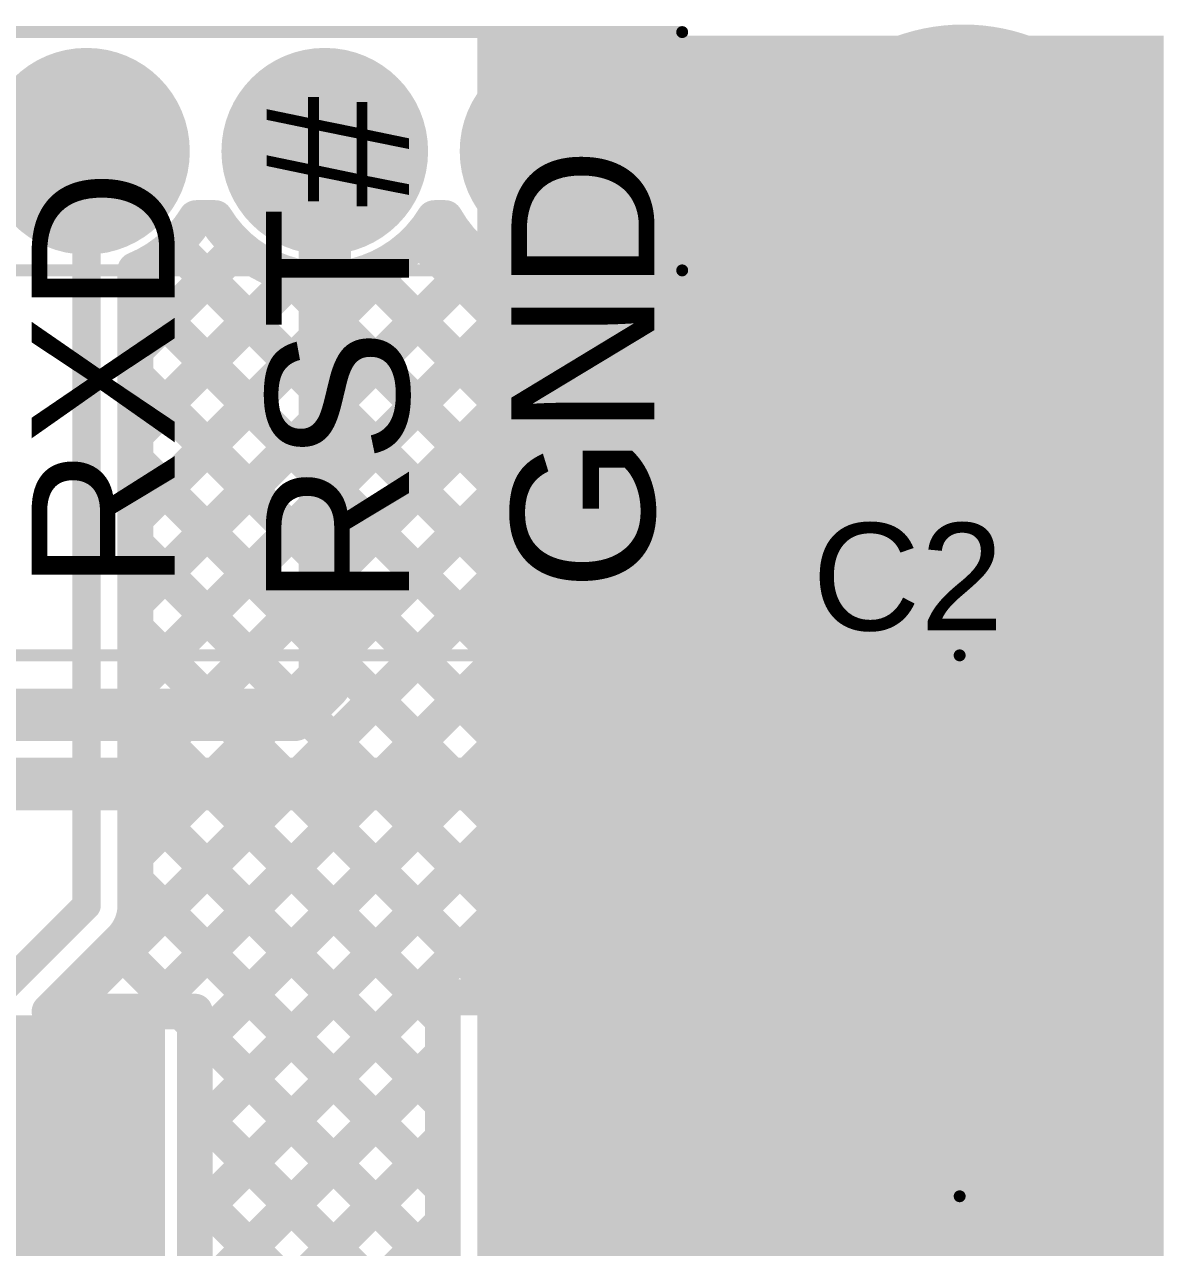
# Model space of a CAD drawing. Header units: millimetres. Extents: x -0.2 to 1.92, y -0.23 to 1.32.
# Drawn here: x 1.433 to 1.911, y 0.797 to 1.311 of the extents above; entities that cross this region are included whole.
import ezdxf

# ---------------------------------------------------------------- set-up
doc = ezdxf.new("R2010")
doc.units = ezdxf.units.MM
doc.header["$MEASUREMENT"] = 0
for name, color, linetype in [('BottomLayer', 5, 'Continuous'), ('BottomSolder', 6, 'Continuous'), ('MultiLayer', 9, 'Continuous'), ('PadHoleLayer', 156, 'Continuous'), ('TopLayer', 1, 'Continuous'), ('TopOverlay', 2, 'Continuous'), ('TopPaste', 8, 'Continuous'), ('TopSolder', 216, 'Continuous'), ('ViaHoleLayer', 16, 'Continuous')]:
    doc.layers.add(name, color=color, linetype=linetype)
doc.styles.add('Arial', font='', dxfattribs={"height": 0.2})
doc.styles.get('Arial').set_extended_font_data('Arial')

# ---------------------------------------------------------------- blocks, each defined once
blk = doc.blocks.new('VT1H471MI135000CE0_6')
at = {"layer": 'TopLayer'}
for points in [[(-0.32461, 0.03445), (-0.08051, 0.03445), (-0.08051, -0.03445), (-0.32461, -0.03445)], [(0.08051, 0.03445), (0.32461, 0.03445), (0.32461, -0.03445), (0.08051, -0.03445)]]:
    blk.add_hatch(color=1, dxfattribs=at).paths.add_polyline_path(points)
at = {"layer": 'TopPaste'}
for points in [[(-0.32461, 0.03445), (-0.08051, 0.03445), (-0.08051, -0.03445), (-0.32461, -0.03445)], [(0.08051, 0.03445), (0.32461, 0.03445), (0.32461, -0.03445), (0.08051, -0.03445)]]:
    blk.add_hatch(color=8, dxfattribs=at).paths.add_polyline_path(points)
at = {"layer": 'TopSolder'}
for points in [[(-0.32861, 0.03845), (-0.07651, 0.03845), (-0.07651, -0.03845), (-0.32861, -0.03845)], [(0.07651, 0.03845), (0.32861, 0.03845), (0.32861, -0.03845), (0.07651, -0.03845)]]:
    blk.add_hatch(color=216, dxfattribs=at).paths.add_polyline_path(points)
at = {"layer": 'TopOverlay'}
for points, const_width in [([(-0.13578, 0.27), (0.269, 0.27)], 0.005), ([(0.269, 0.043), (0.269, 0.27)], 0.005), ([(0.28422, 0.057), (0.34422, 0.057)], 0.01)]:
    blk.add_lwpolyline(points, dxfattribs=dict(at, const_width=const_width))
for points, const_width in [([(0.26775, 0.27, 1), (0.27025, 0.27, 1)], 0.0025), ([(0.26775, 0.27, 1), (0.27025, 0.27, 1)], 0.0025), ([(0.28172, 0.057, 1), (0.28672, 0.057, 1)], 0.005), ([(0.34172, 0.057, 1), (0.34672, 0.057, 1)], 0.005), ([(0.26775, 0.043, 1), (0.27025, 0.043, 1)], 0.0025)]:
    blk.add_lwpolyline(points, format="xyb", close=True, dxfattribs=dict(at, const_width=const_width))
blk = doc.blocks.new('HDR1X5_42')
at = {"layer": 'BottomLayer'}
blk.add_hatch(color=5, dxfattribs=at).paths.add_polyline_path([(-0.23937, 0.03937), (-0.16063, 0.03937), (-0.16063, -0.03937), (-0.23937, -0.03937)])
h = blk.add_hatch(color=5, dxfattribs=at)
edge = h.paths.add_edge_path()
edge.add_arc((-0.1, 0), 0.03937, 0, 360)
h = blk.add_hatch(color=5, dxfattribs=at)
edge = h.paths.add_edge_path()
edge.add_arc((0, 0), 0.03937, 0, 360)
h = blk.add_hatch(color=5, dxfattribs=at)
edge = h.paths.add_edge_path()
edge.add_arc((0.1, 0), 0.03937, 0, 360)
h = blk.add_hatch(color=5, dxfattribs=at)
edge = h.paths.add_edge_path()
edge.add_arc((0.2, 0), 0.03937, 0, 360)
at = {"layer": 'BottomSolder'}
blk.add_hatch(color=6, dxfattribs=at).paths.add_polyline_path([(-0.24337, 0.04337), (-0.15663, 0.04337), (-0.15663, -0.04337), (-0.24337, -0.04337)])
h = blk.add_hatch(color=6, dxfattribs=at)
edge = h.paths.add_edge_path()
edge.add_arc((-0.1, 0), 0.04337, 0, 360)
h = blk.add_hatch(color=6, dxfattribs=at)
edge = h.paths.add_edge_path()
edge.add_arc((0, 0), 0.04337, 0, 360)
h = blk.add_hatch(color=6, dxfattribs=at)
edge = h.paths.add_edge_path()
edge.add_arc((0.1, 0), 0.04337, 0, 360)
h = blk.add_hatch(color=6, dxfattribs=at)
edge = h.paths.add_edge_path()
edge.add_arc((0.2, 0), 0.04337, 0, 360)
at = {"layer": 'MultiLayer'}
blk.add_hatch(color=9, dxfattribs=at).paths.add_polyline_path([(-0.23937, 0.03937), (-0.16063, 0.03937), (-0.16063, -0.03937), (-0.23937, -0.03937)])
h = blk.add_hatch(color=9, dxfattribs=at)
edge = h.paths.add_edge_path()
edge.add_arc((-0.1, 0), 0.03937, 0, 360)
h = blk.add_hatch(color=9, dxfattribs=at)
edge = h.paths.add_edge_path()
edge.add_arc((0, 0), 0.03937, 0, 360)
h = blk.add_hatch(color=9, dxfattribs=at)
edge = h.paths.add_edge_path()
edge.add_arc((0.1, 0), 0.03937, 0, 360)
h = blk.add_hatch(color=9, dxfattribs=at)
edge = h.paths.add_edge_path()
edge.add_arc((0.2, 0), 0.03937, 0, 360)
at = {"layer": 'PadHoleLayer'}
h = blk.add_hatch(color=156, dxfattribs=at)
edge = h.paths.add_edge_path()
edge.add_arc((-0.2, 0), 0.02008, 0, 360)
h = blk.add_hatch(color=156, dxfattribs=at)
edge = h.paths.add_edge_path()
edge.add_arc((-0.1, 0), 0.02008, 0, 360)
h = blk.add_hatch(color=156, dxfattribs=at)
edge = h.paths.add_edge_path()
edge.add_arc((0, 0), 0.02008, 0, 360)
h = blk.add_hatch(color=156, dxfattribs=at)
edge = h.paths.add_edge_path()
edge.add_arc((0.1, 0), 0.02008, 0, 360)
h = blk.add_hatch(color=156, dxfattribs=at)
edge = h.paths.add_edge_path()
edge.add_arc((0.2, 0), 0.02008, 0, 360)
at = {"layer": 'TopLayer'}
blk.add_hatch(color=1, dxfattribs=at).paths.add_polyline_path([(-0.23937, 0.03937), (-0.16063, 0.03937), (-0.16063, -0.03937), (-0.23937, -0.03937)])
h = blk.add_hatch(color=1, dxfattribs=at)
edge = h.paths.add_edge_path()
edge.add_arc((-0.1, 0), 0.03937, 0, 360)
h = blk.add_hatch(color=1, dxfattribs=at)
edge = h.paths.add_edge_path()
edge.add_arc((0, 0), 0.03937, 0, 360)
h = blk.add_hatch(color=1, dxfattribs=at)
edge = h.paths.add_edge_path()
edge.add_arc((0.1, 0), 0.03937, 0, 360)
h = blk.add_hatch(color=1, dxfattribs=at)
edge = h.paths.add_edge_path()
edge.add_arc((0.2, 0), 0.03937, 0, 360)
at = {"layer": 'TopSolder'}
blk.add_hatch(color=216, dxfattribs=at).paths.add_polyline_path([(-0.24337, 0.04337), (-0.15663, 0.04337), (-0.15663, -0.04337), (-0.24337, -0.04337)])
h = blk.add_hatch(color=216, dxfattribs=at)
edge = h.paths.add_edge_path()
edge.add_arc((-0.1, 0), 0.04337, 0, 360)
h = blk.add_hatch(color=216, dxfattribs=at)
edge = h.paths.add_edge_path()
edge.add_arc((0, 0), 0.04337, 0, 360)
h = blk.add_hatch(color=216, dxfattribs=at)
edge = h.paths.add_edge_path()
edge.add_arc((0.1, 0), 0.04337, 0, 360)
h = blk.add_hatch(color=216, dxfattribs=at)
edge = h.paths.add_edge_path()
edge.add_arc((0.2, 0), 0.04337, 0, 360)
at = {"layer": 'TopOverlay', "const_width": 0.005}
for points in [[(-0.25, -0.05), (-0.25, 0.05)], [(-0.25, 0.05), (0.25, 0.05)], [(0.25, -0.05), (0.25, 0.05)], [(-0.25, -0.05), (0.25, -0.05)]]:
    blk.add_lwpolyline(points, dxfattribs=at)
at = {"layer": 'TopOverlay', "const_width": 0.0025}
for points in [[(-0.25125, 0.05, 1), (-0.24875, 0.05, 1)], [(-0.25125, 0.05, 1), (-0.24875, 0.05, 1)], [(0.24875, 0.05, 1), (0.25125, 0.05, 1)], [(0.24875, 0.05, 1), (0.25125, 0.05, 1)], [(-0.25125, -0.05, 1), (-0.24875, -0.05, 1)], [(-0.25125, -0.05, 1), (-0.24875, -0.05, 1)], [(0.24875, -0.05, 1), (0.25125, -0.05, 1)], [(0.24875, -0.05, 1), (0.25125, -0.05, 1)]]:
    blk.add_lwpolyline(points, format="xyb", close=True, dxfattribs=at)

msp = doc.modelspace()

# ---------------------------------------------------------------- hatches: boundary and pattern name
at = {"layer": 'BottomLayer'}
for points in [[(1.911, 1.306), (1.623, 1.306), (1.623, -0.082), (1.911, -0.082)], [(1.356, 0.373), (1.492, 0.373), (1.492, 0.895), (1.356, 0.895)]]:
    msp.add_hatch(color=5, dxfattribs=at).paths.add_polyline_path(points)
h = msp.add_hatch(color=5, dxfattribs=at)
edge = h.paths.add_edge_path()
edge.add_arc((1.827, 1.228), 0.07874, 0, 360)
h = msp.add_hatch(color=5, dxfattribs=at)
edge = h.paths.add_edge_path()
edge.add_arc((1.44089, 0.865), 0.01181, 0, 360)
h = msp.add_hatch(color=5, dxfattribs=at)
edge = h.paths.add_edge_path()
edge.add_arc((1.46889, 0.865), 0.01181, 0, 360)
h = msp.add_hatch(color=5, dxfattribs=at)
edge = h.paths.add_edge_path()
edge.add_arc((1.64399, 0.865), 0.01181, 0, 360)
h = msp.add_hatch(color=5, dxfattribs=at)
edge = h.paths.add_edge_path()
edge.add_arc((1.67199, 0.865), 0.01181, 0, 360)
h = msp.add_hatch(color=5, dxfattribs=at)
edge = h.paths.add_edge_path()
edge.add_arc((1.69999, 0.865), 0.01181, 0, 360)
h = msp.add_hatch(color=5, dxfattribs=at)
edge = h.paths.add_edge_path()
edge.add_arc((1.72799, 0.865), 0.01181, 0, 360)
h = msp.add_hatch(color=5, dxfattribs=at)
edge = h.paths.add_edge_path()
edge.add_arc((1.75599, 0.865), 0.01181, 0, 360)
h = msp.add_hatch(color=5, dxfattribs=at)
edge = h.paths.add_edge_path()
edge.add_arc((1.78399, 0.865), 0.01181, 0, 360)
h = msp.add_hatch(color=5, dxfattribs=at)
edge = h.paths.add_edge_path()
edge.add_arc((1.81199, 0.865), 0.01181, 0, 360)
h = msp.add_hatch(color=5, dxfattribs=at)
edge = h.paths.add_edge_path()
edge.add_arc((1.83999, 0.865), 0.01181, 0, 360)
h = msp.add_hatch(color=5, dxfattribs=at)
edge = h.paths.add_edge_path()
edge.add_arc((1.86799, 0.865), 0.01181, 0, 360)
h = msp.add_hatch(color=5, dxfattribs=at)
edge = h.paths.add_edge_path()
edge.add_arc((1.44089, 0.831), 0.01181, 0, 360)
h = msp.add_hatch(color=5, dxfattribs=at)
edge = h.paths.add_edge_path()
edge.add_arc((1.46889, 0.831), 0.01181, 0, 360)
h = msp.add_hatch(color=5, dxfattribs=at)
edge = h.paths.add_edge_path()
edge.add_arc((1.64399, 0.831), 0.01181, 0, 360)
h = msp.add_hatch(color=5, dxfattribs=at)
edge = h.paths.add_edge_path()
edge.add_arc((1.67199, 0.831), 0.01181, 0, 360)
h = msp.add_hatch(color=5, dxfattribs=at)
edge = h.paths.add_edge_path()
edge.add_arc((1.69999, 0.831), 0.01181, 0, 360)
h = msp.add_hatch(color=5, dxfattribs=at)
edge = h.paths.add_edge_path()
edge.add_arc((1.72799, 0.831), 0.01181, 0, 360)
h = msp.add_hatch(color=5, dxfattribs=at)
edge = h.paths.add_edge_path()
edge.add_arc((1.75599, 0.831), 0.01181, 0, 360)
h = msp.add_hatch(color=5, dxfattribs=at)
edge = h.paths.add_edge_path()
edge.add_arc((1.78399, 0.831), 0.01181, 0, 360)
h = msp.add_hatch(color=5, dxfattribs=at)
edge = h.paths.add_edge_path()
edge.add_arc((1.81199, 0.831), 0.01181, 0, 360)
h = msp.add_hatch(color=5, dxfattribs=at)
edge = h.paths.add_edge_path()
edge.add_arc((1.83999, 0.831), 0.01181, 0, 360)
h = msp.add_hatch(color=5, dxfattribs=at)
edge = h.paths.add_edge_path()
edge.add_arc((1.86799, 0.831), 0.01181, 0, 360)
at = {"layer": 'BottomSolder'}
h = msp.add_hatch(color=6, dxfattribs=at)
edge = h.paths.add_edge_path()
edge.add_arc((1.827, 1.228), 0.08274, 0, 360)
h = msp.add_hatch(color=6, dxfattribs=at)
edge = h.paths.add_edge_path()
edge.add_arc((1.44089, 0.865), 0.01581, 0, 360)
h = msp.add_hatch(color=6, dxfattribs=at)
edge = h.paths.add_edge_path()
edge.add_arc((1.46889, 0.865), 0.01581, 0, 360)
h = msp.add_hatch(color=6, dxfattribs=at)
edge = h.paths.add_edge_path()
edge.add_arc((1.64399, 0.865), 0.01581, 0, 360)
h = msp.add_hatch(color=6, dxfattribs=at)
edge = h.paths.add_edge_path()
edge.add_arc((1.67199, 0.865), 0.01581, 0, 360)
h = msp.add_hatch(color=6, dxfattribs=at)
edge = h.paths.add_edge_path()
edge.add_arc((1.69999, 0.865), 0.01581, 0, 360)
h = msp.add_hatch(color=6, dxfattribs=at)
edge = h.paths.add_edge_path()
edge.add_arc((1.72799, 0.865), 0.01581, 0, 360)
h = msp.add_hatch(color=6, dxfattribs=at)
edge = h.paths.add_edge_path()
edge.add_arc((1.75599, 0.865), 0.01581, 0, 360)
h = msp.add_hatch(color=6, dxfattribs=at)
edge = h.paths.add_edge_path()
edge.add_arc((1.78399, 0.865), 0.01581, 0, 360)
h = msp.add_hatch(color=6, dxfattribs=at)
edge = h.paths.add_edge_path()
edge.add_arc((1.81199, 0.865), 0.01581, 0, 360)
h = msp.add_hatch(color=6, dxfattribs=at)
edge = h.paths.add_edge_path()
edge.add_arc((1.83999, 0.865), 0.01581, 0, 360)
h = msp.add_hatch(color=6, dxfattribs=at)
edge = h.paths.add_edge_path()
edge.add_arc((1.86799, 0.865), 0.01581, 0, 360)
h = msp.add_hatch(color=6, dxfattribs=at)
edge = h.paths.add_edge_path()
edge.add_arc((1.44089, 0.831), 0.01581, 0, 360)
h = msp.add_hatch(color=6, dxfattribs=at)
edge = h.paths.add_edge_path()
edge.add_arc((1.46889, 0.831), 0.01581, 0, 360)
h = msp.add_hatch(color=6, dxfattribs=at)
edge = h.paths.add_edge_path()
edge.add_arc((1.64399, 0.831), 0.01581, 0, 360)
h = msp.add_hatch(color=6, dxfattribs=at)
edge = h.paths.add_edge_path()
edge.add_arc((1.67199, 0.831), 0.01581, 0, 360)
h = msp.add_hatch(color=6, dxfattribs=at)
edge = h.paths.add_edge_path()
edge.add_arc((1.69999, 0.831), 0.01581, 0, 360)
h = msp.add_hatch(color=6, dxfattribs=at)
edge = h.paths.add_edge_path()
edge.add_arc((1.72799, 0.831), 0.01581, 0, 360)
h = msp.add_hatch(color=6, dxfattribs=at)
edge = h.paths.add_edge_path()
edge.add_arc((1.75599, 0.831), 0.01581, 0, 360)
h = msp.add_hatch(color=6, dxfattribs=at)
edge = h.paths.add_edge_path()
edge.add_arc((1.78399, 0.831), 0.01581, 0, 360)
h = msp.add_hatch(color=6, dxfattribs=at)
edge = h.paths.add_edge_path()
edge.add_arc((1.81199, 0.831), 0.01581, 0, 360)
h = msp.add_hatch(color=6, dxfattribs=at)
edge = h.paths.add_edge_path()
edge.add_arc((1.83999, 0.831), 0.01581, 0, 360)
h = msp.add_hatch(color=6, dxfattribs=at)
edge = h.paths.add_edge_path()
edge.add_arc((1.86799, 0.831), 0.01581, 0, 360)
at = {"layer": 'MultiLayer'}
h = msp.add_hatch(color=9, dxfattribs=at)
edge = h.paths.add_edge_path()
edge.add_arc((1.827, 1.228), 0.07874, 0, 360)
at = {"layer": 'PadHoleLayer'}
h = msp.add_hatch(color=156, dxfattribs=at)
edge = h.paths.add_edge_path()
edge.add_arc((1.827, 1.228), 0.05906, 0, 360)
at = {"layer": 'TopLayer'}
h = msp.add_hatch(color=1, dxfattribs=at)
edge = h.paths.add_edge_path()
edge.add_arc((1.827, 1.228), 0.07874, 0, 360)
for points in [[(1.623, 0.663), (1.89, 0.663), (1.89, 0.888), (1.623, 0.888)], [(1.227, 0.383), (1.49, 0.383), (1.49, 0.882), (1.227, 0.882)]]:
    msp.add_hatch(color=1, dxfattribs=at).paths.add_polyline_path(points)
h = msp.add_hatch(color=1, dxfattribs=at)
edge = h.paths.add_edge_path()
edge.add_arc((1.44089, 0.865), 0.01181, 0, 360)
h = msp.add_hatch(color=1, dxfattribs=at)
edge = h.paths.add_edge_path()
edge.add_arc((1.46889, 0.865), 0.01181, 0, 360)
h = msp.add_hatch(color=1, dxfattribs=at)
edge = h.paths.add_edge_path()
edge.add_arc((1.64399, 0.865), 0.01181, 0, 360)
h = msp.add_hatch(color=1, dxfattribs=at)
edge = h.paths.add_edge_path()
edge.add_arc((1.67199, 0.865), 0.01181, 0, 360)
h = msp.add_hatch(color=1, dxfattribs=at)
edge = h.paths.add_edge_path()
edge.add_arc((1.69999, 0.865), 0.01181, 0, 360)
h = msp.add_hatch(color=1, dxfattribs=at)
edge = h.paths.add_edge_path()
edge.add_arc((1.72799, 0.865), 0.01181, 0, 360)
h = msp.add_hatch(color=1, dxfattribs=at)
edge = h.paths.add_edge_path()
edge.add_arc((1.75599, 0.865), 0.01181, 0, 360)
h = msp.add_hatch(color=1, dxfattribs=at)
edge = h.paths.add_edge_path()
edge.add_arc((1.78399, 0.865), 0.01181, 0, 360)
h = msp.add_hatch(color=1, dxfattribs=at)
edge = h.paths.add_edge_path()
edge.add_arc((1.81199, 0.865), 0.01181, 0, 360)
h = msp.add_hatch(color=1, dxfattribs=at)
edge = h.paths.add_edge_path()
edge.add_arc((1.83999, 0.865), 0.01181, 0, 360)
h = msp.add_hatch(color=1, dxfattribs=at)
edge = h.paths.add_edge_path()
edge.add_arc((1.86799, 0.865), 0.01181, 0, 360)
h = msp.add_hatch(color=1, dxfattribs=at)
edge = h.paths.add_edge_path()
edge.add_arc((1.44089, 0.831), 0.01181, 0, 360)
h = msp.add_hatch(color=1, dxfattribs=at)
edge = h.paths.add_edge_path()
edge.add_arc((1.46889, 0.831), 0.01181, 0, 360)
h = msp.add_hatch(color=1, dxfattribs=at)
edge = h.paths.add_edge_path()
edge.add_arc((1.64399, 0.831), 0.01181, 0, 360)
h = msp.add_hatch(color=1, dxfattribs=at)
edge = h.paths.add_edge_path()
edge.add_arc((1.67199, 0.831), 0.01181, 0, 360)
h = msp.add_hatch(color=1, dxfattribs=at)
edge = h.paths.add_edge_path()
edge.add_arc((1.69999, 0.831), 0.01181, 0, 360)
h = msp.add_hatch(color=1, dxfattribs=at)
edge = h.paths.add_edge_path()
edge.add_arc((1.72799, 0.831), 0.01181, 0, 360)
h = msp.add_hatch(color=1, dxfattribs=at)
edge = h.paths.add_edge_path()
edge.add_arc((1.75599, 0.831), 0.01181, 0, 360)
h = msp.add_hatch(color=1, dxfattribs=at)
edge = h.paths.add_edge_path()
edge.add_arc((1.78399, 0.831), 0.01181, 0, 360)
h = msp.add_hatch(color=1, dxfattribs=at)
edge = h.paths.add_edge_path()
edge.add_arc((1.81199, 0.831), 0.01181, 0, 360)
h = msp.add_hatch(color=1, dxfattribs=at)
edge = h.paths.add_edge_path()
edge.add_arc((1.83999, 0.831), 0.01181, 0, 360)
h = msp.add_hatch(color=1, dxfattribs=at)
edge = h.paths.add_edge_path()
edge.add_arc((1.86799, 0.831), 0.01181, 0, 360)
at = {"layer": 'TopSolder'}
h = msp.add_hatch(color=216, dxfattribs=at)
edge = h.paths.add_edge_path()
edge.add_arc((1.827, 1.228), 0.08274, 0, 360)
h = msp.add_hatch(color=216, dxfattribs=at)
edge = h.paths.add_edge_path()
edge.add_arc((1.44089, 0.865), 0.01581, 0, 360)
h = msp.add_hatch(color=216, dxfattribs=at)
edge = h.paths.add_edge_path()
edge.add_arc((1.46889, 0.865), 0.01581, 0, 360)
h = msp.add_hatch(color=216, dxfattribs=at)
edge = h.paths.add_edge_path()
edge.add_arc((1.64399, 0.865), 0.01581, 0, 360)
h = msp.add_hatch(color=216, dxfattribs=at)
edge = h.paths.add_edge_path()
edge.add_arc((1.67199, 0.865), 0.01581, 0, 360)
h = msp.add_hatch(color=216, dxfattribs=at)
edge = h.paths.add_edge_path()
edge.add_arc((1.69999, 0.865), 0.01581, 0, 360)
h = msp.add_hatch(color=216, dxfattribs=at)
edge = h.paths.add_edge_path()
edge.add_arc((1.72799, 0.865), 0.01581, 0, 360)
h = msp.add_hatch(color=216, dxfattribs=at)
edge = h.paths.add_edge_path()
edge.add_arc((1.75599, 0.865), 0.01581, 0, 360)
h = msp.add_hatch(color=216, dxfattribs=at)
edge = h.paths.add_edge_path()
edge.add_arc((1.78399, 0.865), 0.01581, 0, 360)
h = msp.add_hatch(color=216, dxfattribs=at)
edge = h.paths.add_edge_path()
edge.add_arc((1.81199, 0.865), 0.01581, 0, 360)
h = msp.add_hatch(color=216, dxfattribs=at)
edge = h.paths.add_edge_path()
edge.add_arc((1.83999, 0.865), 0.01581, 0, 360)
h = msp.add_hatch(color=216, dxfattribs=at)
edge = h.paths.add_edge_path()
edge.add_arc((1.86799, 0.865), 0.01581, 0, 360)
h = msp.add_hatch(color=216, dxfattribs=at)
edge = h.paths.add_edge_path()
edge.add_arc((1.44089, 0.831), 0.01581, 0, 360)
h = msp.add_hatch(color=216, dxfattribs=at)
edge = h.paths.add_edge_path()
edge.add_arc((1.46889, 0.831), 0.01581, 0, 360)
h = msp.add_hatch(color=216, dxfattribs=at)
edge = h.paths.add_edge_path()
edge.add_arc((1.64399, 0.831), 0.01581, 0, 360)
h = msp.add_hatch(color=216, dxfattribs=at)
edge = h.paths.add_edge_path()
edge.add_arc((1.67199, 0.831), 0.01581, 0, 360)
h = msp.add_hatch(color=216, dxfattribs=at)
edge = h.paths.add_edge_path()
edge.add_arc((1.69999, 0.831), 0.01581, 0, 360)
h = msp.add_hatch(color=216, dxfattribs=at)
edge = h.paths.add_edge_path()
edge.add_arc((1.72799, 0.831), 0.01581, 0, 360)
h = msp.add_hatch(color=216, dxfattribs=at)
edge = h.paths.add_edge_path()
edge.add_arc((1.75599, 0.831), 0.01581, 0, 360)
h = msp.add_hatch(color=216, dxfattribs=at)
edge = h.paths.add_edge_path()
edge.add_arc((1.78399, 0.831), 0.01581, 0, 360)
h = msp.add_hatch(color=216, dxfattribs=at)
edge = h.paths.add_edge_path()
edge.add_arc((1.81199, 0.831), 0.01581, 0, 360)
h = msp.add_hatch(color=216, dxfattribs=at)
edge = h.paths.add_edge_path()
edge.add_arc((1.83999, 0.831), 0.01581, 0, 360)
h = msp.add_hatch(color=216, dxfattribs=at)
edge = h.paths.add_edge_path()
edge.add_arc((1.86799, 0.831), 0.01581, 0, 360)
at = {"layer": 'ViaHoleLayer'}
h = msp.add_hatch(color=16, dxfattribs=at)
edge = h.paths.add_edge_path()
edge.add_arc((1.44089, 0.865), 0.00591, 0, 360)
h = msp.add_hatch(color=16, dxfattribs=at)
edge = h.paths.add_edge_path()
edge.add_arc((1.46889, 0.865), 0.00591, 0, 360)
h = msp.add_hatch(color=16, dxfattribs=at)
edge = h.paths.add_edge_path()
edge.add_arc((1.64399, 0.865), 0.00591, 0, 360)
h = msp.add_hatch(color=16, dxfattribs=at)
edge = h.paths.add_edge_path()
edge.add_arc((1.67199, 0.865), 0.00591, 0, 360)
h = msp.add_hatch(color=16, dxfattribs=at)
edge = h.paths.add_edge_path()
edge.add_arc((1.69999, 0.865), 0.00591, 0, 360)
h = msp.add_hatch(color=16, dxfattribs=at)
edge = h.paths.add_edge_path()
edge.add_arc((1.72799, 0.865), 0.00591, 0, 360)
h = msp.add_hatch(color=16, dxfattribs=at)
edge = h.paths.add_edge_path()
edge.add_arc((1.75599, 0.865), 0.00591, 0, 360)
h = msp.add_hatch(color=16, dxfattribs=at)
edge = h.paths.add_edge_path()
edge.add_arc((1.78399, 0.865), 0.00591, 0, 360)
h = msp.add_hatch(color=16, dxfattribs=at)
edge = h.paths.add_edge_path()
edge.add_arc((1.81199, 0.865), 0.00591, 0, 360)
h = msp.add_hatch(color=16, dxfattribs=at)
edge = h.paths.add_edge_path()
edge.add_arc((1.83999, 0.865), 0.00591, 0, 360)
h = msp.add_hatch(color=16, dxfattribs=at)
edge = h.paths.add_edge_path()
edge.add_arc((1.86799, 0.865), 0.00591, 0, 360)
h = msp.add_hatch(color=16, dxfattribs=at)
edge = h.paths.add_edge_path()
edge.add_arc((1.44089, 0.831), 0.00591, 0, 360)
h = msp.add_hatch(color=16, dxfattribs=at)
edge = h.paths.add_edge_path()
edge.add_arc((1.46889, 0.831), 0.00591, 0, 360)
h = msp.add_hatch(color=16, dxfattribs=at)
edge = h.paths.add_edge_path()
edge.add_arc((1.64399, 0.831), 0.00591, 0, 360)
h = msp.add_hatch(color=16, dxfattribs=at)
edge = h.paths.add_edge_path()
edge.add_arc((1.67199, 0.831), 0.00591, 0, 360)
h = msp.add_hatch(color=16, dxfattribs=at)
edge = h.paths.add_edge_path()
edge.add_arc((1.69999, 0.831), 0.00591, 0, 360)
h = msp.add_hatch(color=16, dxfattribs=at)
edge = h.paths.add_edge_path()
edge.add_arc((1.72799, 0.831), 0.00591, 0, 360)
h = msp.add_hatch(color=16, dxfattribs=at)
edge = h.paths.add_edge_path()
edge.add_arc((1.75599, 0.831), 0.00591, 0, 360)
h = msp.add_hatch(color=16, dxfattribs=at)
edge = h.paths.add_edge_path()
edge.add_arc((1.78399, 0.831), 0.00591, 0, 360)
h = msp.add_hatch(color=16, dxfattribs=at)
edge = h.paths.add_edge_path()
edge.add_arc((1.81199, 0.831), 0.00591, 0, 360)
h = msp.add_hatch(color=16, dxfattribs=at)
edge = h.paths.add_edge_path()
edge.add_arc((1.83999, 0.831), 0.00591, 0, 360)
h = msp.add_hatch(color=16, dxfattribs=at)
edge = h.paths.add_edge_path()
edge.add_arc((1.86799, 0.831), 0.00591, 0, 360)

# ---------------------------------------------------------------- linework, layer by layer
at = {"layer": 'BottomLayer'}
for points, const_width in [([(1.659, 1.25756), (1.76835, 1.25756)], 0.05), ([(1.76835, 1.25756), (1.79792, 1.228)], 0.05), ([(1.559, 1.034), (1.559, 1.25756)], 0.022), ([(1.79792, 1.228), (1.827, 1.228)], 0.05), ([(1.827, 0.998), (1.827, 1.228)], 0.05), ([(1.546, 1.021), (1.559, 1.034)], 0.022), ([(0.446, 1.021), (1.546, 1.021)], 0.022), ([(1.827, 0.738), (1.827, 0.998)], 0.05), ([(1.821, 0.992), (1.827, 0.998)], 0.022), ([(1.226, 0.992), (1.821, 0.992)], 0.022)]:
    msp.add_lwpolyline(points, dxfattribs=dict(at, const_width=const_width))
for points, const_width in [([(1.6465, 1.25756, 1), (1.6715, 1.25756, 1)], 0.025), ([(1.75585, 1.25756, 1), (1.78085, 1.25756, 1)], 0.025), ([(1.75585, 1.25756, 1), (1.78085, 1.25756, 1)], 0.025), ([(1.5535, 1.25756, 1), (1.5645, 1.25756, 1)], 0.011), ([(1.78542, 1.228, 1), (1.81042, 1.228, 1)], 0.025), ([(1.78542, 1.228, 1), (1.81042, 1.228, 1)], 0.025), ([(1.8145, 1.228, 1), (1.8395, 1.228, 1)], 0.025), ([(1.8145, 1.228, 1), (1.8395, 1.228, 1)], 0.025), ([(1.5535, 1.034, 1), (1.5645, 1.034, 1)], 0.011), ([(1.5535, 1.034, 1), (1.5645, 1.034, 1)], 0.011), ([(1.5405, 1.021, 1), (1.5515, 1.021, 1)], 0.011), ([(1.5405, 1.021, 1), (1.5515, 1.021, 1)], 0.011), ([(1.8145, 0.998, 1), (1.8395, 0.998, 1)], 0.025), ([(1.8145, 0.998, 1), (1.8395, 0.998, 1)], 0.025), ([(1.8215, 0.998, 1), (1.8325, 0.998, 1)], 0.011), ([(1.8155, 0.992, 1), (1.8265, 0.992, 1)], 0.011), ([(1.8155, 0.992, 1), (1.8265, 0.992, 1)], 0.011)]:
    msp.add_lwpolyline(points, format="xyb", close=True, dxfattribs=dict(at, const_width=const_width))
at = {"layer": 'TopLayer'}
for points, const_width in [([(1.459, 0.941), (1.459, 1.25756)], 0.012), ([(1.659, 1.20819), (1.659, 1.25756)], 0.01), ([(1.4795, 0.99715), (1.71188, 1.22953)], 0.015), ([(1.505, 1.22953), (1.513, 1.22953)], 0.015), ([(1.60353, 1.22725), (1.60581, 1.22953)], 0.015), ([(1.605, 1.22953), (1.60952, 1.22953)], 0.015), ([(1.70848, 1.22953), (1.73077, 1.22953)], 0.015), ([(1.73826, 1.228), (1.827, 1.228)], 0.01), ([(1.827, 1.13926), (1.827, 1.228)], 0.01), ([(1.59867, 1.22111), (1.848, 0.97178)], 0.015), ([(1.70358, 1.22226), (1.74096, 1.18489)], 0.015), ([(1.4795, 1.17393), (1.52303, 1.21746)], 0.015), ([(1.49564, 1.21807), (1.81121, 0.9025)], 0.015), ([(1.4795, 0.9618), (1.73177, 1.21407)], 0.015), ([(1.4795, 1.10322), (1.58932, 1.21303)], 0.015), ([(1.4795, 1.06786), (1.62421, 1.21257)], 0.015), ([(1.4795, 0.941), (1.4795, 1.20775)], 0.015), ([(1.4795, 1.13857), (1.54617, 1.20524)], 0.015), ([(1.54292, 1.20615), (1.84657, 0.9025)], 0.015), ([(1.57747, 1.20696), (1.848, 0.93642)], 0.015), ([(1.684, 1.20648), (1.848, 1.04249)], 0.015), ([(1.4795, 1.03251), (1.64864, 1.20164)], 0.015), ([(1.4795, 1.19886), (1.77586, 0.9025)], 0.015), ([(1.65424, 1.20089), (1.848, 1.00713)], 0.015), ([(1.44956, 0.8965), (1.73997, 1.18691)], 0.015), ([(1.4795, 1.1635), (1.7405, 0.9025)], 0.015), ([(1.48491, 0.8965), (1.75386, 1.16545)], 0.015), ([(1.5045, 0.88073), (1.77247, 1.1487)], 0.015), ([(1.78389, 1.14196), (1.848, 1.07784)], 0.015), ([(1.5045, 0.84537), (1.79601, 1.13689)], 0.015), ([(1.848, 0.9025), (1.848, 1.13408)], 0.015), ([(1.4795, 1.12815), (1.70515, 0.9025)], 0.015), ([(1.5045, 0.81002), (1.82624, 1.13176)], 0.015), ([(1.82941, 1.13179), (1.848, 1.1132)], 0.015), ([(1.63234, 0.9025), (1.848, 1.11816)], 0.015), ([(1.4795, 1.09279), (1.66979, 0.9025)], 0.015), ([(1.66769, 0.9025), (1.848, 1.08281)], 0.015), ([(1.4795, 1.05743), (1.63444, 0.9025)], 0.015), ([(1.70305, 0.9025), (1.848, 1.04745)], 0.015), ([(1.4795, 1.02208), (1.6085, 0.89308)], 0.015), ([(1.7384, 0.9025), (1.848, 1.0121)], 0.015), ([(1.4795, 0.98672), (1.6085, 0.85772)], 0.015), ([(1.77376, 0.9025), (1.848, 0.97674)], 0.015), ([(1.4795, 0.95137), (1.6085, 0.82237)], 0.015), ([(1.42, 0.902), (1.459, 0.941)], 0.012), ([(1.80911, 0.9025), (1.848, 0.94139)], 0.015), ([(1.44349, 0.8965), (1.4735, 0.9265)], 0.015), ([(1.47125, 0.92426), (1.49901, 0.8965)], 0.015), ([(1.45358, 0.90658), (1.46366, 0.8965)], 0.015), ([(1.6085, 0.9025), (1.848, 0.9025)], 0.015), ([(1.6085, 0.6485), (1.6085, 0.9025)], 0.015), ([(1.84447, 0.9025), (1.848, 0.90603)], 0.015), ([(1.44349, 0.8965), (1.5045, 0.8965)], 0.015), ([(1.49901, 0.8965), (1.5045, 0.89101)], 0.015), ([(1.5045, 0.50982), (1.5045, 0.8965)], 0.015), ([(1.5045, 0.89101), (1.6085, 0.78701)], 0.015), ([(1.5045, 0.77466), (1.6085, 0.87866)], 0.015), ([(1.5045, 0.85566), (1.6085, 0.75166)], 0.015), ([(1.5045, 0.73931), (1.6085, 0.84331)], 0.015), ([(1.5045, 0.8203), (1.6085, 0.7163)], 0.015), ([(1.5045, 0.70395), (1.6085, 0.80795)], 0.015)]:
    msp.add_lwpolyline(points, dxfattribs=dict(at, const_width=const_width))
for points, const_width in [([(1.456, 1.25756, 1), (1.462, 1.25756, 1)], 0.006), ([(1.6565, 1.25756, 1), (1.6615, 1.25756, 1)], 0.005), ([(1.50125, 1.22953, 1), (1.50875, 1.22953, 1)], 0.0075), ([(1.50125, 1.22953, 1), (1.50875, 1.22953, 1)], 0.0075), ([(1.50925, 1.22953, 1), (1.51675, 1.22953, 1)], 0.0075), ([(1.50925, 1.22953, 1), (1.51675, 1.22953, 1)], 0.0075), ([(1.60125, 1.22953, 1), (1.60875, 1.22953, 1)], 0.0075), ([(1.60125, 1.22953, 1), (1.60875, 1.22953, 1)], 0.0075), ([(1.60206, 1.22953, 1), (1.60956, 1.22953, 1)], 0.0075), ([(1.60577, 1.22953, 1), (1.61327, 1.22953, 1)], 0.0075), ([(1.60577, 1.22953, 1), (1.61327, 1.22953, 1)], 0.0075), ([(1.70473, 1.22953, 1), (1.71223, 1.22953, 1)], 0.0075), ([(1.70473, 1.22953, 1), (1.71223, 1.22953, 1)], 0.0075), ([(1.70813, 1.22953, 1), (1.71563, 1.22953, 1)], 0.0075), ([(1.72702, 1.22953, 1), (1.73452, 1.22953, 1)], 0.0075), ([(1.72702, 1.22953, 1), (1.73452, 1.22953, 1)], 0.0075), ([(1.59978, 1.22725, 1), (1.60728, 1.22725, 1)], 0.0075), ([(1.73576, 1.228, 1), (1.74076, 1.228, 1)], 0.005), ([(1.8245, 1.228, 1), (1.8295, 1.228, 1)], 0.005), ([(1.8245, 1.228, 1), (1.8295, 1.228, 1)], 0.005), ([(1.59492, 1.22111, 1), (1.60242, 1.22111, 1)], 0.0075), ([(1.69983, 1.22226, 1), (1.70733, 1.22226, 1)], 0.0075), ([(1.49189, 1.21807, 1), (1.49939, 1.21807, 1)], 0.0075), ([(1.51928, 1.21746, 1), (1.52678, 1.21746, 1)], 0.0075), ([(1.58557, 1.21303, 1), (1.59307, 1.21303, 1)], 0.0075), ([(1.62046, 1.21257, 1), (1.62796, 1.21257, 1)], 0.0075), ([(1.72802, 1.21407, 1), (1.73552, 1.21407, 1)], 0.0075), ([(1.47575, 1.20775, 1), (1.48325, 1.20775, 1)], 0.0075), ([(1.47575, 1.20775, 1), (1.48325, 1.20775, 1)], 0.0075), ([(1.53917, 1.20615, 1), (1.54667, 1.20615, 1)], 0.0075), ([(1.54242, 1.20524, 1), (1.54992, 1.20524, 1)], 0.0075), ([(1.57372, 1.20696, 1), (1.58122, 1.20696, 1)], 0.0075), ([(1.6565, 1.20819, 1), (1.6615, 1.20819, 1)], 0.005), ([(1.68025, 1.20648, 1), (1.68775, 1.20648, 1)], 0.0075), ([(1.47575, 1.19886, 1), (1.48325, 1.19886, 1)], 0.0075), ([(1.64489, 1.20164, 1), (1.65239, 1.20164, 1)], 0.0075), ([(1.65049, 1.20089, 1), (1.65799, 1.20089, 1)], 0.0075), ([(1.73622, 1.18691, 1), (1.74372, 1.18691, 1)], 0.0075), ([(1.73721, 1.18489, 1), (1.74471, 1.18489, 1)], 0.0075), ([(1.47575, 1.17393, 1), (1.48325, 1.17393, 1)], 0.0075), ([(1.47575, 1.1635, 1), (1.48325, 1.1635, 1)], 0.0075), ([(1.75011, 1.16545, 1), (1.75761, 1.16545, 1)], 0.0075), ([(1.76872, 1.1487, 1), (1.77622, 1.1487, 1)], 0.0075), ([(1.47575, 1.13857, 1), (1.48325, 1.13857, 1)], 0.0075), ([(1.78014, 1.14196, 1), (1.78764, 1.14196, 1)], 0.0075), ([(1.79226, 1.13689, 1), (1.79976, 1.13689, 1)], 0.0075), ([(1.8245, 1.13926, 1), (1.8295, 1.13926, 1)], 0.005), ([(1.84425, 1.13408, 1), (1.85175, 1.13408, 1)], 0.0075), ([(1.84425, 1.13408, 1), (1.85175, 1.13408, 1)], 0.0075), ([(1.47575, 1.12815, 1), (1.48325, 1.12815, 1)], 0.0075), ([(1.82249, 1.13176, 1), (1.82999, 1.13176, 1)], 0.0075), ([(1.82566, 1.13179, 1), (1.83316, 1.13179, 1)], 0.0075), ([(1.84425, 1.11816, 1), (1.85175, 1.11816, 1)], 0.0075), ([(1.84425, 1.1132, 1), (1.85175, 1.1132, 1)], 0.0075), ([(1.47575, 1.10322, 1), (1.48325, 1.10322, 1)], 0.0075), ([(1.47575, 1.09279, 1), (1.48325, 1.09279, 1)], 0.0075), ([(1.84425, 1.08281, 1), (1.85175, 1.08281, 1)], 0.0075), ([(1.84425, 1.07784, 1), (1.85175, 1.07784, 1)], 0.0075), ([(1.47575, 1.06786, 1), (1.48325, 1.06786, 1)], 0.0075), ([(1.47575, 1.05743, 1), (1.48325, 1.05743, 1)], 0.0075), ([(1.84425, 1.04745, 1), (1.85175, 1.04745, 1)], 0.0075), ([(1.84425, 1.04249, 1), (1.85175, 1.04249, 1)], 0.0075), ([(1.47575, 1.03251, 1), (1.48325, 1.03251, 1)], 0.0075), ([(1.47575, 1.02208, 1), (1.48325, 1.02208, 1)], 0.0075), ([(1.84425, 1.0121, 1), (1.85175, 1.0121, 1)], 0.0075), ([(1.84425, 1.00713, 1), (1.85175, 1.00713, 1)], 0.0075), ([(1.47575, 0.99715, 1), (1.48325, 0.99715, 1)], 0.0075), ([(1.47575, 0.98672, 1), (1.48325, 0.98672, 1)], 0.0075), ([(1.84425, 0.97674, 1), (1.85175, 0.97674, 1)], 0.0075), ([(1.84425, 0.97178, 1), (1.85175, 0.97178, 1)], 0.0075), ([(1.47575, 0.9618, 1), (1.48325, 0.9618, 1)], 0.0075), ([(1.47575, 0.95137, 1), (1.48325, 0.95137, 1)], 0.0075), ([(1.456, 0.941, 1), (1.462, 0.941, 1)], 0.006), ([(1.456, 0.941, 1), (1.462, 0.941, 1)], 0.006), ([(1.47575, 0.941, 1), (1.48325, 0.941, 1)], 0.0075), ([(1.47575, 0.941, 1), (1.48325, 0.941, 1)], 0.0075), ([(1.47575, 0.941, 1), (1.48325, 0.941, 1)], 0.0075), ([(1.84425, 0.94139, 1), (1.85175, 0.94139, 1)], 0.0075), ([(1.84425, 0.93642, 1), (1.85175, 0.93642, 1)], 0.0075), ([(1.4675, 0.92426, 1), (1.475, 0.92426, 1)], 0.0075), ([(1.46975, 0.9265, 1), (1.47725, 0.9265, 1)], 0.0075), ([(1.46975, 0.9265, 1), (1.47725, 0.9265, 1)], 0.0075), ([(1.46975, 0.9265, 1), (1.47725, 0.9265, 1)], 0.0075), ([(1.44982, 0.90658, 1), (1.45732, 0.90658, 1)], 0.0075), ([(1.60475, 0.9025, 1), (1.61225, 0.9025, 1)], 0.0075), ([(1.60475, 0.9025, 1), (1.61225, 0.9025, 1)], 0.0075), ([(1.62859, 0.9025, 1), (1.63609, 0.9025, 1)], 0.0075), ([(1.63068, 0.9025, 1), (1.63819, 0.9025, 1)], 0.0075), ([(1.66394, 0.9025, 1), (1.67144, 0.9025, 1)], 0.0075), ([(1.66604, 0.9025, 1), (1.67354, 0.9025, 1)], 0.0075), ([(1.6993, 0.9025, 1), (1.7068, 0.9025, 1)], 0.0075), ([(1.7014, 0.9025, 1), (1.7089, 0.9025, 1)], 0.0075), ([(1.73465, 0.9025, 1), (1.74215, 0.9025, 1)], 0.0075), ([(1.73675, 0.9025, 1), (1.74425, 0.9025, 1)], 0.0075), ([(1.77001, 0.9025, 1), (1.77751, 0.9025, 1)], 0.0075), ([(1.77211, 0.9025, 1), (1.77961, 0.9025, 1)], 0.0075), ([(1.80536, 0.9025, 1), (1.81286, 0.9025, 1)], 0.0075), ([(1.80746, 0.9025, 1), (1.81496, 0.9025, 1)], 0.0075), ([(1.84072, 0.9025, 1), (1.84822, 0.9025, 1)], 0.0075), ([(1.84282, 0.9025, 1), (1.85032, 0.9025, 1)], 0.0075), ([(1.84425, 0.90603, 1), (1.85175, 0.90603, 1)], 0.0075), ([(1.84425, 0.9025, 1), (1.85175, 0.9025, 1)], 0.0075), ([(1.84425, 0.9025, 1), (1.85175, 0.9025, 1)], 0.0075), ([(1.43974, 0.8965, 1), (1.44724, 0.8965, 1)], 0.0075), ([(1.43974, 0.8965, 1), (1.44724, 0.8965, 1)], 0.0075), ([(1.44581, 0.8965, 1), (1.45331, 0.8965, 1)], 0.0075), ([(1.45991, 0.8965, 1), (1.46741, 0.8965, 1)], 0.0075), ([(1.48116, 0.8965, 1), (1.48866, 0.8965, 1)], 0.0075), ([(1.49526, 0.8965, 1), (1.50276, 0.8965, 1)], 0.0075), ([(1.49526, 0.8965, 1), (1.50276, 0.8965, 1)], 0.0075), ([(1.50075, 0.8965, 1), (1.50825, 0.8965, 1)], 0.0075), ([(1.50075, 0.8965, 1), (1.50825, 0.8965, 1)], 0.0075), ([(1.50075, 0.89101, 1), (1.50825, 0.89101, 1)], 0.0075), ([(1.50075, 0.89101, 1), (1.50825, 0.89101, 1)], 0.0075), ([(1.60475, 0.89308, 1), (1.61225, 0.89308, 1)], 0.0075), ([(1.50075, 0.88073, 1), (1.50825, 0.88073, 1)], 0.0075), ([(1.60475, 0.87866, 1), (1.61225, 0.87866, 1)], 0.0075), ([(1.50075, 0.85566, 1), (1.50825, 0.85566, 1)], 0.0075), ([(1.60475, 0.85772, 1), (1.61225, 0.85772, 1)], 0.0075), ([(1.50075, 0.84537, 1), (1.50825, 0.84537, 1)], 0.0075), ([(1.60475, 0.84331, 1), (1.61225, 0.84331, 1)], 0.0075), ([(1.50075, 0.8203, 1), (1.50825, 0.8203, 1)], 0.0075), ([(1.60475, 0.82237, 1), (1.61225, 0.82237, 1)], 0.0075), ([(1.50075, 0.81002, 1), (1.50825, 0.81002, 1)], 0.0075), ([(1.60475, 0.80795, 1), (1.61225, 0.80795, 1)], 0.0075)]:
    msp.add_lwpolyline(points, format="xyb", close=True, dxfattribs=dict(at, const_width=const_width))
at = {"layer": 'TopLayer', "const_width": 0.015}
for points in [[(1.505, 1.22953, -0.159622), (1.4795, 1.20775)], [(1.605, 1.22953, -0.561679), (1.513, 1.22953)], [(1.70848, 1.22953, -0.582813), (1.60952, 1.22953)], [(1.848, 1.13408, -0.485118), (1.73077, 1.22953)], [(1.4795, 0.941, -0.198912), (1.4735, 0.9265)], [(1.4795, 0.941, -0.198912), (1.4735, 0.9265)]]:
    msp.add_lwpolyline(points, format="xyb", dxfattribs=at)

# ---------------------------------------------------------------- block references
for name, p in [('HDR1X5_42', (1.459, 1.25756)), ('VT1H471MI135000CE0_6', (1.55644, 0.776))]:
    msp.add_blockref(name, p)

# ---------------------------------------------------------------- texts
at = {"layer": 'TopOverlay', "style": 'Arial'}
for s, p in [('RST#', (1.5943, 1.06644)), ('GND', (1.6973, 1.073)), ('RXD', (1.496, 1.073))]:
    msp.add_text(s, height=0.06, rotation=90, dxfattribs=at).set_placement(p)
msp.add_text('C2', height=0.045, dxfattribs=at).set_placement((1.76351, 1.05651))

doc.saveas('drawing.dxf')
